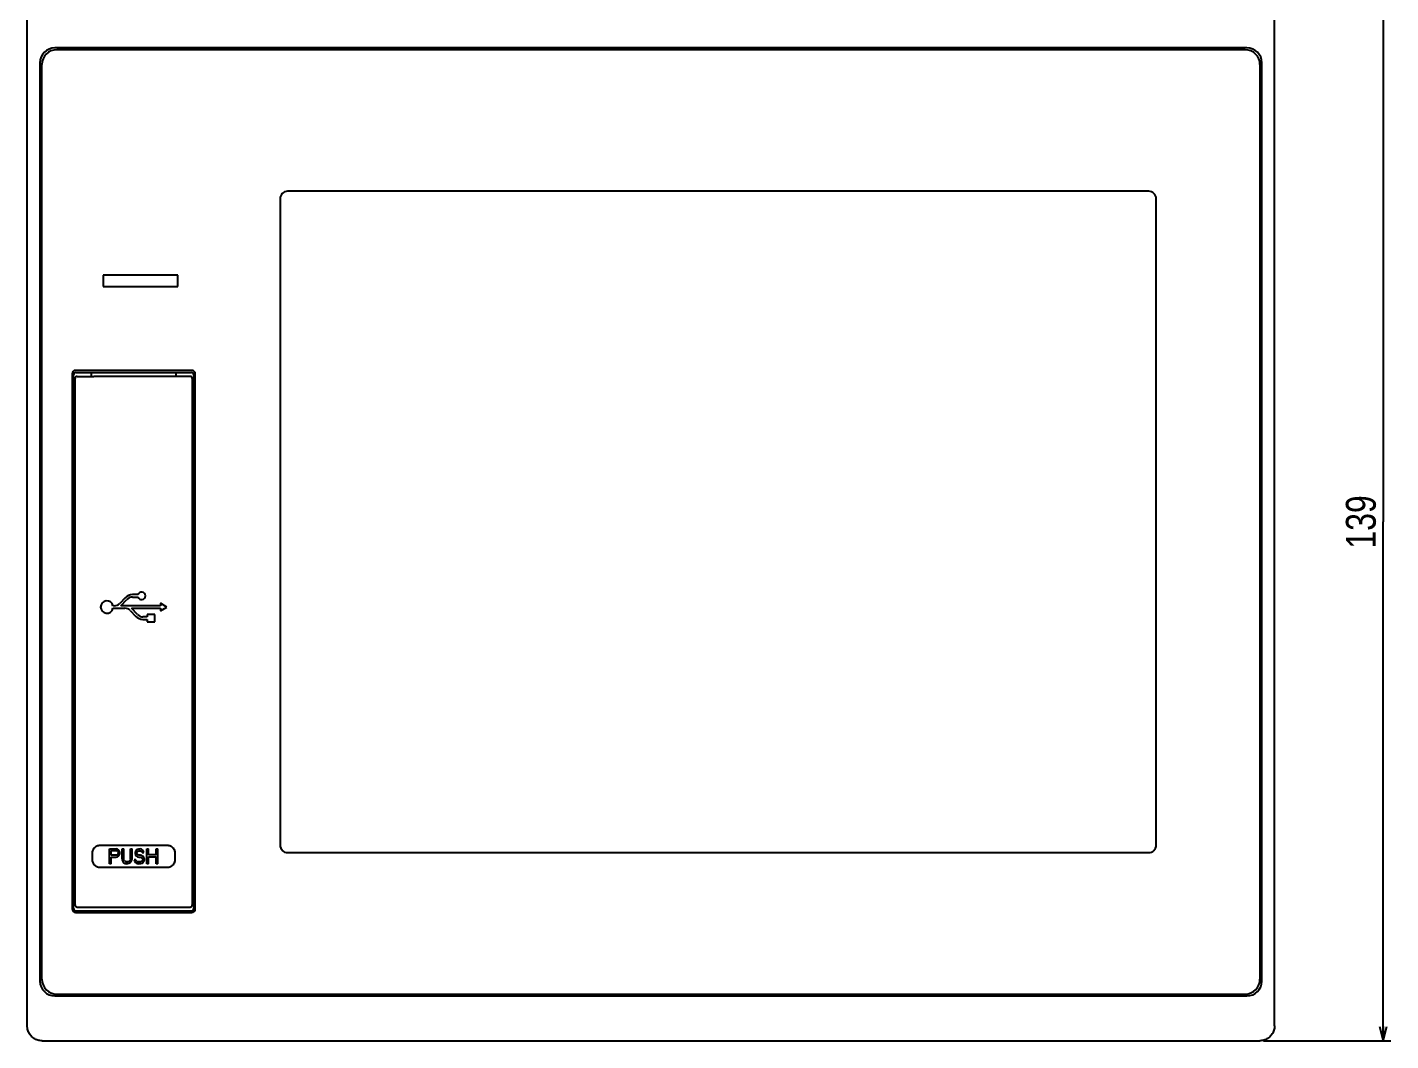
# Model space of a CAD drawing. Extents: x 0 to 563, y 0 to 379.
# Drawn here: x 117.6 to 300.2, y 114.6 to 250.3 of the extents above; entities that cross this region are included whole.
import ezdxf
from ezdxf.enums import TextEntityAlignment as Align

# ---------------------------------------------------------------- set-up
doc = ezdxf.new("R2010")
doc.units = 0
doc.header["$LTSCALE"] = 32.67
doc.layers.get('0').update_dxf_attribs({"linetype": 'CONTINUOUS'})
doc.layers.add('AXIS', color=7, linetype='CONTINUOUS')
doc.layers.add('DIM', color=7, linetype='CONTINUOUS')
doc.styles.get("Standard").update_dxf_attribs({"font": 'txt', "width": 0.8})
doc.dimstyles.get("Standard").update_dxf_attribs({"dimtxt": 2.5, "dimasz": 2.5, "dimexe": 1.25, "dimexo": 0.625, "dimtad": 1, "dimcen": 2.5, "dimazin": 3, "dimtfac": 1, "dimtmove": 0, "dimatfit": 3})

# ---------------------------------------------------------------- blocks, each defined once
blk = doc.blocks.new('_OPEN')
at = {"color": 0, "linetype": 'BYBLOCK'}
for p, q in [((0, 0), (-1, 0.263)), ((-1, -0.263), (0, 0)), ((-1, 0), (0, 0))]:
    blk.add_line(p, q, dxfattribs=at)
blk = doc.blocks.new('*D1')
at = {"layer": 'DIM', "color": 2, "linetype": 'CONTINUOUS'}
for p, q in [((283.11, 253.57), (298.15, 253.57)), ((298.15, 253.57), (300.15, 253.57)), ((299.15, 253.57), (299.15, 184.07)), ((299.15, 114.57), (299.15, 184.07)), ((283.11, 114.57), (298.15, 114.57)), ((298.15, 114.57), (300.15, 114.57))]:
    blk.add_line(p, q, dxfattribs=at)
at = {"layer": 'DIM', "color": 2, "linetype": 'CONTINUOUS', "xscale": 1.9, "yscale": 1.9, "zscale": 1.9}
for p, rotation in [((299.15, 253.57), 90), ((299.15, 114.57), 270)]:
    blk.add_blockref('_OPEN', p, dxfattribs=dict(at, rotation=rotation))
at = {"layer": 'DIM', "color": 2, "linetype": 'CONTINUOUS', "width": 0.8}
blk.add_text('139', height=4, rotation=90, dxfattribs=at).set_placement((298.15, 184.07), align=Align.CENTER)

msp = doc.modelspace()

# ---------------------------------------------------------------- linework, layer by layer
at = {"color": 7, "linetype": 'CONTINUOUS'}
for p, q in [((117.598, 116.562), (117.598, 251.584)), ((284.598, 116.562), (284.598, 251.584)), ((280.898, 247.573), (121.298, 247.573)), ((280.648, 247.323), (121.548, 247.323)), ((119.298, 245.573), (119.298, 122.573)), ((119.548, 122.823), (119.548, 245.323)), ((282.648, 245.323), (282.648, 122.823)), ((282.898, 122.573), (282.898, 245.573)), ((267.748, 228.373), (152.448, 228.373)), ((151.448, 227.373), (151.448, 140.773)), ((268.748, 140.773), (268.748, 227.373)), ((127.748, 217.123), (127.748, 215.623)), ((137.748, 217.123), (127.748, 217.123)), ((127.748, 215.623), (137.748, 215.623)), ((137.748, 215.623), (137.748, 217.123)), ((123.598, 203.923), (123.598, 132.223)), ((123.798, 132.273), (123.798, 203.773)), ((123.998, 132.773), (123.998, 203.273)), ((139.648, 204.373), (124.048, 204.373)), ((124.098, 204.073), (139.598, 204.073)), ((124.298, 203.573), (126.498, 203.573)), ((126.198, 203.573), (126.198, 204.073)), ((139.398, 203.573), (137.198, 203.573)), ((137.498, 204.073), (137.498, 203.573)), ((139.698, 203.273), (139.698, 132.773)), ((139.898, 203.773), (139.898, 132.273)), ((140.098, 132.223), (140.098, 203.923)), ((130.703, 173.923), (129.973, 173.151)), ((130.131, 172.838), (130.943, 173.696)), ((132.445, 174.338), (131.669, 174.338)), ((131.669, 174.008), (132.445, 174.008)), ((129.247, 172.838), (129.071, 172.838)), ((129.071, 172.508), (130.667, 172.508)), ((131.393, 172.196), (132.123, 171.424)), ((132.363, 171.651), (131.551, 172.508)), ((133.668, 171.338), (133.089, 171.338)), ((133.089, 171.008), (133.668, 171.008)), ((123.998, 149.273), (123.798, 149.273)), ((139.898, 149.273), (139.698, 149.273)), ((126.725, 140.556), (126.816, 140.62)), ((126.816, 140.62), (126.914, 140.675)), ((126.914, 140.675), (127.018, 140.717)), ((127.018, 140.717), (127.126, 140.748)), ((127.126, 140.748), (127.236, 140.767)), ((127.236, 140.767), (127.348, 140.773)), ((127.348, 140.773), (136.348, 140.773)), ((136.348, 140.773), (136.46, 140.767)), ((136.46, 140.767), (136.57, 140.748)), ((136.57, 140.748), (136.678, 140.717)), ((136.678, 140.717), (136.781, 140.675)), ((136.781, 140.675), (136.88, 140.62)), ((136.88, 140.62), (136.971, 140.556)), ((126.348, 139.773), (126.354, 139.885)), ((126.348, 138.773), (126.348, 139.773)), ((126.354, 138.661), (126.348, 138.773)), ((126.354, 139.885), (126.373, 139.996)), ((126.373, 139.996), (126.404, 140.104)), ((126.404, 140.104), (126.447, 140.208)), ((126.447, 140.208), (126.501, 140.306)), ((126.501, 140.306), (126.566, 140.397)), ((126.566, 140.397), (126.641, 140.481)), ((126.641, 140.481), (126.725, 140.556)), ((128.617, 138.273), (128.617, 140.273)), ((128.617, 140.273), (129.508, 140.273)), ((128.84, 139.422), (128.84, 140.061)), ((128.84, 140.061), (129.546, 140.061)), ((129.546, 139.422), (128.84, 139.422)), ((128.84, 138.273), (128.84, 139.167)), ((128.84, 139.167), (129.508, 139.167)), ((129.694, 140.231), (129.508, 140.273)), ((129.508, 139.167), (129.694, 139.21)), ((129.657, 140.018), (129.546, 140.061)), ((129.657, 139.465), (129.546, 139.422)), ((129.731, 139.933), (129.657, 140.018)), ((129.731, 139.55), (129.657, 139.465)), ((129.843, 140.103), (129.694, 140.231)), ((129.694, 139.21), (129.843, 139.337)), ((129.731, 139.933), (129.768, 139.805)), ((129.768, 139.678), (129.731, 139.55)), ((129.768, 139.805), (129.768, 139.678)), ((129.954, 139.933), (129.843, 140.103)), ((129.843, 139.337), (129.954, 139.507)), ((129.991, 139.805), (129.954, 139.933)), ((129.954, 139.507), (129.991, 139.635)), ((129.991, 139.635), (129.991, 139.805)), ((130.288, 138.954), (130.288, 140.273)), ((130.288, 140.273), (130.511, 140.273)), ((130.288, 138.954), (130.325, 138.742)), ((130.511, 138.954), (130.511, 140.273)), ((130.548, 138.784), (130.511, 138.954)), ((130.622, 138.656), (130.548, 138.784)), ((131.365, 138.784), (131.291, 138.656)), ((131.402, 138.954), (131.365, 138.784)), ((131.402, 138.954), (131.402, 140.273)), ((131.402, 140.273), (131.625, 140.273)), ((131.588, 138.742), (131.625, 138.954)), ((131.625, 138.954), (131.625, 140.273)), ((131.922, 138.827), (131.959, 138.656)), ((132.145, 138.827), (131.922, 138.827)), ((132.071, 139.976), (132.034, 139.805)), ((132.034, 139.805), (132.034, 139.635)), ((132.034, 139.635), (132.071, 139.465)), ((132.071, 139.976), (132.219, 140.146)), ((132.071, 139.465), (132.219, 139.295)), ((132.182, 138.699), (132.145, 138.827)), ((132.219, 140.146), (132.368, 140.231)), ((132.219, 139.295), (132.368, 139.21)), ((132.256, 139.763), (132.294, 139.89)), ((132.256, 139.678), (132.256, 139.763)), ((132.294, 139.55), (132.256, 139.678)), ((132.294, 139.89), (132.405, 139.976)), ((132.405, 139.465), (132.294, 139.55)), ((132.368, 140.231), (132.516, 140.273)), ((132.368, 139.21), (132.516, 139.167)), ((132.405, 139.976), (132.516, 140.018)), ((132.516, 139.422), (132.405, 139.465)), ((132.516, 140.273), (132.702, 140.273)), ((132.516, 140.018), (132.739, 140.018)), ((132.739, 139.422), (132.516, 139.422)), ((132.516, 139.167), (132.739, 139.167)), ((132.888, 140.231), (132.702, 140.273)), ((132.739, 140.018), (132.851, 139.976)), ((132.925, 139.38), (132.739, 139.422)), ((132.739, 139.167), (132.888, 139.124)), ((132.851, 139.976), (132.925, 139.89)), ((133.036, 140.103), (132.888, 140.231)), ((132.888, 139.124), (132.999, 139.039)), ((132.925, 139.89), (132.962, 139.805)), ((133.073, 139.295), (132.925, 139.38)), ((132.962, 139.805), (133.185, 139.805)), ((132.999, 139.039), (133.073, 138.912)), ((133.073, 138.784), (132.999, 138.656)), ((133.148, 139.933), (133.036, 140.103)), ((133.222, 139.124), (133.073, 139.295)), ((133.073, 138.912), (133.073, 138.784)), ((133.185, 139.805), (133.148, 139.933)), ((133.296, 138.954), (133.222, 139.124)), ((133.296, 138.742), (133.296, 138.954)), ((133.593, 138.273), (133.593, 140.273)), ((133.593, 140.273), (133.816, 140.273)), ((133.816, 139.465), (133.816, 140.273)), ((134.856, 139.465), (133.816, 139.465)), ((133.816, 138.273), (133.816, 139.21)), ((133.816, 139.21), (134.856, 139.21)), ((134.856, 139.465), (134.856, 140.273)), ((134.856, 140.273), (135.079, 140.273)), ((134.856, 138.273), (134.856, 139.21)), ((135.079, 138.273), (135.079, 140.273)), ((136.971, 140.556), (137.055, 140.481)), ((137.055, 140.481), (137.129, 140.397)), ((137.129, 140.397), (137.194, 140.306)), ((137.194, 140.306), (137.249, 140.208)), ((137.249, 140.208), (137.292, 140.104)), ((137.292, 140.104), (137.323, 139.996)), ((137.323, 139.996), (137.342, 139.885)), ((137.342, 139.885), (137.348, 139.773)), ((137.348, 138.773), (137.342, 138.661)), ((137.348, 139.773), (137.348, 138.773)), ((152.448, 139.773), (267.748, 139.773)), ((126.373, 138.551), (126.354, 138.661)), ((126.404, 138.443), (126.373, 138.551)), ((126.447, 138.339), (126.404, 138.443)), ((126.501, 138.241), (126.447, 138.339)), ((126.566, 138.15), (126.501, 138.241)), ((126.641, 138.066), (126.566, 138.15)), ((126.725, 137.991), (126.641, 138.066)), ((126.816, 137.927), (126.725, 137.991)), ((126.914, 137.872), (126.816, 137.927)), ((127.018, 137.829), (126.914, 137.872)), ((127.126, 137.798), (127.018, 137.829)), ((127.236, 137.78), (127.126, 137.798)), ((127.348, 137.773), (127.236, 137.78)), ((136.348, 137.773), (127.348, 137.773)), ((128.84, 138.273), (128.617, 138.273)), ((130.325, 138.742), (130.4, 138.571)), ((130.4, 138.571), (130.548, 138.401)), ((130.548, 138.401), (130.697, 138.316)), ((130.622, 138.656), (130.734, 138.571)), ((130.697, 138.316), (130.882, 138.273)), ((130.734, 138.571), (130.882, 138.529)), ((131.031, 138.529), (130.882, 138.529)), ((131.031, 138.273), (130.882, 138.273)), ((131.179, 138.571), (131.031, 138.529)), ((131.217, 138.316), (131.031, 138.273)), ((131.291, 138.656), (131.179, 138.571)), ((131.365, 138.401), (131.217, 138.316)), ((131.514, 138.571), (131.365, 138.401)), ((131.514, 138.571), (131.588, 138.742)), ((131.959, 138.656), (132.071, 138.444)), ((132.071, 138.444), (132.256, 138.316)), ((132.294, 138.571), (132.182, 138.699)), ((132.256, 138.316), (132.442, 138.273)), ((132.294, 138.571), (132.442, 138.529)), ((132.739, 138.529), (132.442, 138.529)), ((132.739, 138.273), (132.442, 138.273)), ((132.888, 138.571), (132.739, 138.529)), ((132.925, 138.316), (132.739, 138.273)), ((132.999, 138.656), (132.888, 138.571)), ((133.073, 138.401), (132.925, 138.316)), ((133.222, 138.571), (133.073, 138.401)), ((133.222, 138.571), (133.296, 138.742)), ((133.816, 138.273), (133.593, 138.273)), ((135.079, 138.273), (134.856, 138.273)), ((136.46, 137.78), (136.348, 137.773)), ((136.57, 137.798), (136.46, 137.78)), ((136.678, 137.829), (136.57, 137.798)), ((136.781, 137.872), (136.678, 137.829)), ((136.88, 137.927), (136.781, 137.872)), ((136.971, 137.991), (136.88, 137.927)), ((137.055, 138.066), (136.971, 137.991)), ((137.13, 138.15), (137.055, 138.066)), ((137.194, 138.241), (137.13, 138.15)), ((137.249, 138.339), (137.194, 138.241)), ((137.292, 138.443), (137.249, 138.339)), ((137.323, 138.551), (137.292, 138.443)), ((137.342, 138.661), (137.323, 138.551)), ((124.048, 131.773), (139.648, 131.773)), ((124.098, 131.973), (139.598, 131.973)), ((124.298, 132.473), (139.398, 132.473)), ((121.298, 120.573), (280.898, 120.573)), ((121.548, 120.823), (280.648, 120.823)), ((117.603, 116.42), (117.598, 116.562)), ((117.618, 116.278), (117.603, 116.42)), ((117.643, 116.137), (117.618, 116.278)), ((117.679, 115.999), (117.643, 116.137)), ((117.723, 115.864), (117.679, 115.999)), ((117.778, 115.733), (117.723, 115.864)), ((117.841, 115.606), (117.778, 115.733)), ((117.913, 115.485), (117.841, 115.606)), ((117.994, 115.368), (117.913, 115.485)), ((118.083, 115.258), (117.994, 115.368)), ((118.179, 115.155), (118.083, 115.258)), ((118.283, 115.058), (118.179, 115.155)), ((118.393, 114.97), (118.283, 115.058)), ((283.913, 115.058), (283.803, 114.97)), ((284.017, 115.155), (283.913, 115.058)), ((284.113, 115.258), (284.017, 115.155)), ((284.202, 115.368), (284.113, 115.258)), ((284.282, 115.485), (284.202, 115.368)), ((284.355, 115.606), (284.282, 115.485)), ((284.418, 115.733), (284.355, 115.606)), ((284.472, 115.864), (284.418, 115.733)), ((284.517, 115.999), (284.472, 115.864)), ((284.552, 116.137), (284.517, 115.999)), ((284.578, 116.278), (284.552, 116.137)), ((284.593, 116.42), (284.578, 116.278)), ((284.598, 116.562), (284.593, 116.42)), ((118.509, 114.889), (118.393, 114.97)), ((118.631, 114.817), (118.509, 114.889)), ((118.758, 114.753), (118.631, 114.817)), ((118.889, 114.699), (118.758, 114.753)), ((119.024, 114.654), (118.889, 114.699)), ((119.162, 114.619), (119.024, 114.654)), ((119.302, 114.594), (119.162, 114.619)), ((119.444, 114.579), (119.302, 114.594)), ((119.587, 114.573), (119.444, 114.579)), ((119.587, 114.573), (282.609, 114.573)), ((282.752, 114.579), (282.609, 114.573)), ((282.894, 114.594), (282.752, 114.579)), ((283.034, 114.619), (282.894, 114.594)), ((283.172, 114.654), (283.034, 114.619)), ((283.307, 114.699), (283.172, 114.654)), ((283.438, 114.753), (283.307, 114.699)), ((283.565, 114.817), (283.438, 114.753)), ((283.687, 114.889), (283.565, 114.817)), ((283.803, 114.97), (283.687, 114.889))]:
    msp.add_line(p, q, dxfattribs=at)
for centre, radius, start, end in [((121.298, 245.573), 2, 90, 180), ((280.898, 245.573), 2, 0, 90), ((152.448, 227.373), 1, 90, 180), ((267.748, 227.373), 1, 0, 90), ((124.048, 203.923), 0.45, 90, 180), ((124.098, 203.773), 0.3, 90, 180), ((124.298, 203.273), 0.3, 90, 180), ((139.398, 203.273), 0.3, 0, 90), ((139.598, 203.773), 0.3, 0, 90), ((139.648, 203.923), 0.45, 0, 90), ((131.669, 173.008), 1.33, 90, 136.56935), ((131.669, 173.008), 1, 90, 136.56935), ((129.247, 173.838), 1, 270, 316.56935), ((130.667, 171.508), 1, 43.43065, 90), ((133.089, 172.338), 1, 223.43065, 270), ((133.089, 172.338), 1.33, 223.43065, 270), ((152.448, 140.773), 1, 180, 270), ((267.748, 140.773), 1, 270, 360), ((124.048, 132.223), 0.45, 180, 270), ((124.098, 132.273), 0.3, 180, 270), ((124.298, 132.773), 0.3, 180, 270), ((139.398, 132.773), 0.3, 270, 360), ((139.598, 132.273), 0.3, 270, 360), ((139.648, 132.223), 0.45, 270, 360), ((121.298, 122.573), 2, 180, 270), ((280.898, 122.573), 2, 270, 360)]:
    msp.add_arc(centre, radius, start, end, dxfattribs=at)
at = {"layer": 'AXIS', "color": 7, "linetype": 'CONTINUOUS'}
for p, q in [((126.498, 203.573), (126.498, 203.563)), ((137.198, 203.563), (126.498, 203.563)), ((137.198, 203.563), (137.198, 203.573)), ((135.418, 172.838), (130.131, 172.838)), ((131.551, 172.508), (135.418, 172.508)), ((133.668, 171.673), (133.668, 171.338)), ((134.668, 171.673), (133.668, 171.673)), ((134.668, 170.673), (134.668, 171.673)), ((135.418, 173.173), (135.418, 172.838)), ((136.284, 172.673), (135.418, 173.173)), ((135.418, 172.173), (136.284, 172.673)), ((135.418, 172.508), (135.418, 172.173)), ((133.668, 171.008), (133.668, 170.673)), ((133.668, 170.673), (134.668, 170.673))]:
    msp.add_line(p, q, dxfattribs=at)
for centre, radius, start, end in [((121.548, 245.323), 2, 90, 180), ((280.648, 245.323), 2, 0, 90), ((128.253, 172.673), 0.835, 11.39693, 348.60307), ((132.917, 174.173), 0.5, 199.26878, 160.73122), ((121.548, 122.823), 2, 180, 270), ((280.648, 122.823), 2, 270, 360)]:
    msp.add_arc(centre, radius, start, end, dxfattribs=at)

# ---------------------------------------------------------------- dimensions: what is measured, and where the dimension line sits
at = {"layer": 'DIM', "color": 2, "linetype": 'CONTINUOUS'}
dim = msp.add_linear_dim(base=(299.154, 114.573), p1=(282.609, 253.573), p2=(282.609, 114.573), angle=270, dimstyle='Standard', dxfattribs=at)
dim.commit()
dim.dimension.update_dxf_attribs({"geometry": '*D1', "text_midpoint": (299.154, 184.273), "dimtype": 128})

doc.saveas('drawing.dxf')
